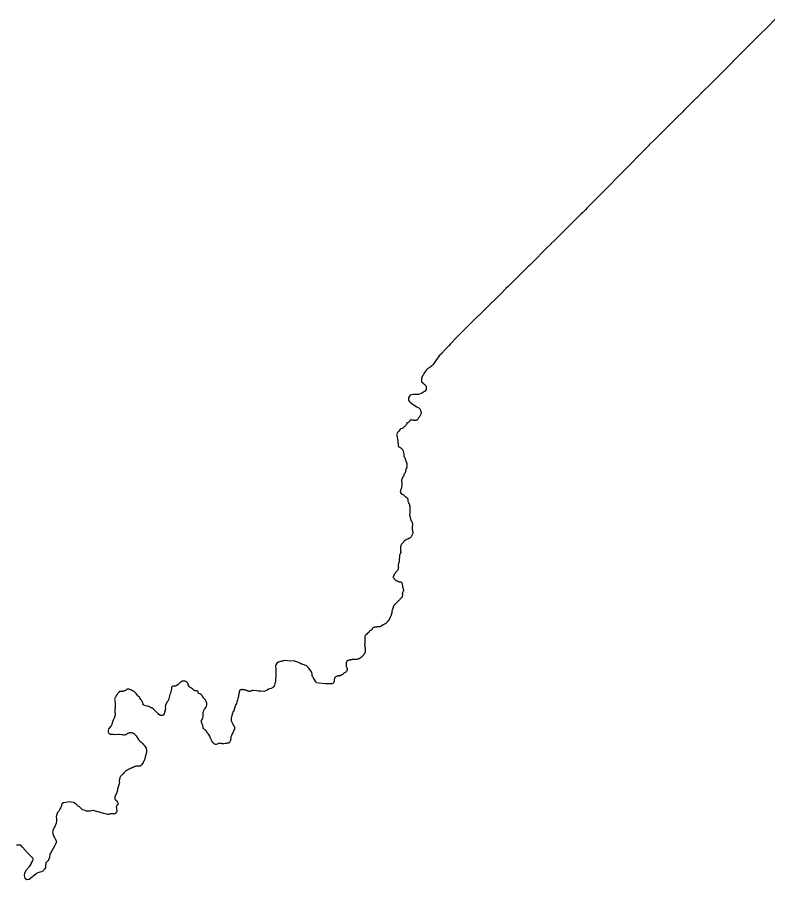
# Model space of a CAD drawing. Header units: metres. Extents: x 5999505 to 6749006, y 1851910 to 2460485.
# Drawn here: x 6374256 to 6552241, y 2255385 to 2459517 of the extents above; entities that cross this region are included whole.
import ezdxf

# ---------------------------------------------------------------- set-up
doc = ezdxf.new("R2010")
doc.units = ezdxf.units.M
doc.layers.add('COUNTY_BOUNDARY', color=40, linetype='Continuous')

msp = doc.modelspace()

# ---------------------------------------------------------------- linework, layer by layer
at = {"layer": 'COUNTY_BOUNDARY'}
msp.add_lwpolyline([(6554254.1887, 2459517.3794), (6551458.5234, 2456724.7645), (6551430.6889, 2456697.0981), (6550526.3173, 2455793.9573), (6550364.8058, 2455632.6983), (6550305.6521, 2455573.7281), (6550164.4361, 2455432.491), (6547457.2796, 2452729.1108), (6539746.182, 2445033.595), (6538245.8234, 2443536.6724), (6536731.3716, 2442026.3719), (6535173.7935, 2440473.2271), (6535111.092, 2440410.6521), (6534510.1876, 2439811.1029), (6532518.6015, 2437825.5569), (6532109.5084, 2437418.4989), (6531854.2902, 2437164.2267), (6530508.7291, 2435823.063), (6528615.6073, 2433937.1089), (6528523.544, 2433845.4516), (6528474.7528, 2433796.7132), (6528447.743, 2433769.4339), (6528349.8702, 2433672.322), (6528195.0723, 2433518.1068), (6528153.8313, 2433477.0071), (6527120.7338, 2432447.717), (6526471.2689, 2431800.3388), (6525124.9002, 2430459.8082), (6524891.0512, 2430226.6946), (6524188.9007, 2429527.3672), (6523954.7465, 2429294.6265), (6523941.9631, 2429281.5342), (6523903.3241, 2429242.9866), (6523890.2514, 2429230.2591), (6523449.2263, 2428782.9547), (6522125.777, 2427441.814), (6521684.4057, 2426994.9031), (6519182.3531, 2424459.754), (6511672.8863, 2416856.0661), (6509168.7248, 2414322.2115), (6509149.5292, 2414302.5837), (6508899.7054, 2414053.6161), (6508091.1696, 2413250.0342), (6507836.0934, 2412996.7168), (6507821.5507, 2412982.1793), (6507215.1059, 2412379.2417), (6506006.5029, 2411178.4966), (6505395.6164, 2410571.2388), (6504789.0678, 2409968.7199), (6503977.6754, 2409161.989), (6501542.3492, 2406743.4016), (6500730.1893, 2405937.1337), (6500713.3114, 2405920.42), (6499695.642, 2404909.6216), (6499217.4846, 2404435.1196), (6496590.6722, 2401827.3242), (6495555.5299, 2400799.9711), (6495343.891, 2400589.2723), (6494708.9591, 2399958.6432), (6494497.0189, 2399748.6802), (6493599.7266, 2398857.9864), (6490906.926, 2396186.0846), (6490501.5646, 2395784.3794), (6490009.1154, 2395295.8746), (6489760.6984, 2395048.9004), (6489014.2626, 2394309.0864), (6488765.5385, 2394062.486), (6481609.0971, 2387033.5242), (6481346.2624, 2386775.3799), (6479127.0469, 2384569.7408), (6479072.8376, 2384516.0095), (6479018.9197, 2384462.6415), (6478974.617, 2384417.9844), (6478738.8312, 2384184.182), (6478516.7383, 2383963.4496), (6478458.4474, 2383906.0902), (6478411.2295, 2383858.8936), (6478364.0123, 2383812.0614), (6478361.679, 2383809.1551), (6478354.0982, 2383800.8029), (6478351.4754, 2383798.2617), (6478275.6759, 2383716.9223), (6478199.5865, 2383635.948), (6478050.319, 2383476.1762), (6477145.9373, 2382509.9421), (6476946.2202, 2382297.1656), (6476843.8849, 2382188.9651), (6476540.3602, 2381863.9903), (6475628.8754, 2380890.1818), (6475457.7114, 2380707.9155), (6475324.7433, 2380565.9507), (6475207.5189, 2380440.3238), (6475187.3999, 2380419.2664), (6475049.7642, 2380272.584), (6474854.6789, 2380064.1781), (6474831.351, 2380039.4897), (6474737.1608, 2379938.9184), (6474695.7471, 2379893.1667), (6474208.7466, 2379373.6156), (6473375.404, 2378253.2573), (6472926.5837, 2377599.9725), (6472669.6067, 2377226.4637), (6472471.2921, 2377020.2702), (6472434.2539, 2376981.7909), (6472074.4623, 2376729.1439), (6471867.2846, 2376571.4128), (6471784.2399, 2376508.6853), (6471511.3496, 2376346.0707), (6471444.6555, 2376306.2317), (6471151.6647, 2376041.729), (6470919.3166, 2375744.9887), (6470742.2225, 2375456.8094), (6470588.4762, 2375198.0498), (6470437.5374, 2374909.7872), (6470360.7069, 2374794.2451), (6470245.6077, 2374621.6599), (6470077.3177, 2374274.4673), (6470034.6565, 2374030.6403), (6470026.6547, 2373984.058), (6470001.4859, 2373844.3148), (6469992.9038, 2373798.0984), (6469988.4765, 2373600.7545), (6469971.3659, 2373347.7408), (6469985.2292, 2373231.5378), (6470275.3335, 2372957.1254), (6470593.7177, 2372705.5641), (6470840.7287, 2372496.4776), (6470956.4087, 2372398.8788), (6471095.8294, 2372181.0412), (6471124.6424, 2371383.8696), (6470892.2777, 2371004.4737), (6470741.063, 2370905.1944), (6470503.6032, 2370749.0293), (6470065.3212, 2370529.0734), (6470056.0045, 2370525.0987), (6469885.1003, 2370452.1057), (6469548.8226, 2370309.0183), (6469298.3335, 2370260.6886), (6469046.3899, 2370212.3658), (6468521.1269, 2370245.428), (6468501.3542, 2370244.7658), (6468256.2311, 2370236.8455), (6468011.1081, 2370228.9277), (6467995.9884, 2370228.6143), (6467653.5372, 2370155.4829), (6467345.8737, 2370052.744), (6467164.3804, 2369860.7336), (6467148.3327, 2369844.038), (6466948.1447, 2369455.8273), (6466936.1724, 2368926.4256), (6467098.6413, 2368649.866), (6467301.6075, 2368396.4747), (6467739.8889, 2368081.1189), (6468253.3702, 2367730.1983), (6468917.9001, 2367329.2636), (6469226.7036, 2367154.1868), (6469376.4638, 2367069.5781), (6469652.0796, 2366792.6603), (6469794.1934, 2366415.6851), (6469901.6899, 2365944.8796), (6469899.6028, 2365929.2291), (6469849.2822, 2365571.0939), (6469700.6108, 2365282.8308), (6469689.794, 2365265.3884), (6469602.6771, 2365125.8508), (6469515.5582, 2364985.9495), (6469513.7979, 2364981.2216), (6469507.9375, 2364967.7683), (6469505.8876, 2364963.4056), (6469503.5431, 2364957.9513), (6469429.6246, 2364852.963), (6469316.5229, 2364682.9254), (6469230.6114, 2364557.222), (6469165.4281, 2364456.2109), (6469091.526, 2364357.049), (6469027.5049, 2364256.0344), (6468891.4668, 2364186.2097), (6468752.5528, 2364126.2265), (6468674.4657, 2364080.9706), (6468588.5548, 2364044.1159), (6468495.4924, 2364042.9698), (6468326.3806, 2364084.3166), (6468262.4963, 2364112.2038), (6468230.5311, 2364119.2291), (6468148.5294, 2364120.96), (6468036.373, 2364149.3734), (6467966.5853, 2364151.0641), (6467877.3722, 2364170.298), (6467791.6108, 2364178.2328), (6467701.5147, 2364194.1934), (6467661.3827, 2364193.9642), (6467627.3391, 2364188.2528), (6467555.9711, 2364152.4448), (6467511.4032, 2364130.3832), (6467454.2057, 2364157.5214), (6467360.5242, 2364145.0932), (6467330.5097, 2364126.9882), (6467294.3591, 2364100.165), (6467250.2853, 2364052.2494), (6467204.4381, 2363995.9648), (6467176.3793, 2363954.1852), (6467136.322, 2363890.2345), (6467067.6655, 2363796.8867), (6466936.3725, 2363670.6159), (6466834.022, 2363589.399), (6466764.9963, 2363559.0468), (6466675.0654, 2363538.5973), (6466596.8452, 2363541.0483), (6466518.4562, 2363493.9788), (6466495.4527, 2363400.1127), (6466469.1883, 2363288.0514), (6466449.5935, 2363255.711), (6466422.3977, 2363211.7445), (6466433.3268, 2363176.0228), (6466421.2743, 2363138.1951), (6466381.3435, 2363112.1141), (6466209.1629, 2362851.988), (6466174.7121, 2362812.7802), (6466132.378, 2362764.4963), (6466032.2771, 2362662.5195), (6465948.4091, 2362630.0355), (6465917.4723, 2362598.0984), (6465887.3219, 2362541.034), (6465619.0738, 2362340.2297), (6465512.9413, 2362261.2155), (6465381.2882, 2362203.409), (6465127.1589, 2362134.7383), (6465026.0339, 2362074.643), (6464784.1205, 2361755.4149), (6464610.1644, 2361576.8691), (6464526.4771, 2361514.1664), (6464335.9926, 2361267.2243), (6464270.3088, 2361113.4283), (6464158.2948, 2360851.6493), (6464111.9325, 2360651.1782), (6464129.3418, 2360556.0808), (6464139.4374, 2360532.0132), (6464179.435, 2360492.1839), (6464367.5033, 2359292.1014), (6464374.3317, 2359248.3827), (6464404.4901, 2359055.2918), (6464412.3693, 2358979.1624), (6464429.4099, 2358861.1269), (6464471.4922, 2358667.2663), (6464494.2595, 2358522.9939), (6464506.465, 2358436.29), (6464504.3624, 2357998.9842), (6464520.232, 2357962.1525), (6464543.3496, 2357918.3772), (6464629.7311, 2357832.508), (6464696.5741, 2357815.8901), (6464776.204, 2357795.9513), (6464816.2519, 2357769.2313), (6464841.22, 2357755.6723), (6464929.4843, 2357709.1227), (6464981.3913, 2357663.0634), (6465055.9701, 2357612.1922), (6465085.9046, 2357604.8063), (6465119.9077, 2357596.3138), (6465159.2824, 2357543.0156), (6465187.443, 2357527.2609), (6465235.2611, 2357476.1186), (6465259.3344, 2357456.0087), (6465353.4065, 2357406.1634), (6465394.3267, 2357379.0771), (6465422.4461, 2357351.3069), (6465488.4208, 2357250.9456), (6465522.5248, 2357187.1065), (6465567.2122, 2357071.1615), (6465613.3956, 2356967.2274), (6465657.5021, 2356851.2847), (6465676.4324, 2356773.2972), (6465752.4253, 2356455.5206), (6465834.4477, 2356114.0555), (6465832.4826, 2356049.9766), (6465826.3525, 2355958.9668), (6465827.3997, 2355840.2591), (6465821.3446, 2355771.0964), (6465823.422, 2355698.2649), (6465821.553, 2355662.223), (6465825.217, 2355627.9829), (6465837.2908, 2355586.0673), (6465852.3148, 2355556.1578), (6465896.2909, 2355486.0954), (6465968.3643, 2355380.981), (6466033.3355, 2355240.5712), (6466107.4503, 2354966.4971), (6466145.5351, 2354874.6081), (6466179.0045, 2354794.0224), (6466296.7251, 2354510.333), (6466430.4097, 2354130.0972), (6466438.4086, 2354087.1034), (6466440.3322, 2354053.9617), (6466453.3015, 2354018.2337), (6466501.5805, 2353929.2231), (6466522.7115, 2353898.2009), (6466534.6237, 2353808.222), (6466556.3594, 2353612.9786), (6466546.7326, 2353519.7959), (6466532.0081, 2353381.844), (6466556.0598, 2353354.0888), (6466533.5502, 2353322.1226), (6466545.3352, 2353280.2085), (6466565.5222, 2353228.0702), (6466575.2906, 2353191.9888), (6466575.4724, 2353159.9455), (6466544.4072, 2353093.0529), (6466488.3915, 2352961.0673), (6466401.5653, 2352751.9931), (6466395.9918, 2352738.5396), (6466379.5722, 2352701.0911), (6466303.3683, 2352536.0396), (6466279.3447, 2352486.9653), (6466266.4482, 2352458.9719), (6466262.5094, 2352413.1061), (6466266.4767, 2352296.9376), (6466266.4956, 2352217.1949), (6466231.354, 2352149.9523), (6466221.3432, 2352115.0308), (6466223.4653, 2352054.9435), (6466217.3668, 2351973.0371), (6466195.5643, 2351893.0047), (6466152.4962, 2351805.0346), (6466102.463, 2351722.1859), (6465992.2027, 2351553.6109), (6465957.4007, 2351500.9324), (6465917.3678, 2351450.0926), (6465891.3162, 2351403.9384), (6465861.4284, 2351342.1402), (6465833.5011, 2351258.124), (6465816.533, 2351146.0329), (6465780.2977, 2351015.0734), (6465737.439, 2350904.1636), (6465695.3159, 2350838.0382), (6465653.4572, 2350764.2653), (6465565.4791, 2350646.9567), (6465535.3463, 2350598.9962), (6465496.4516, 2350541.2349), (6465450.4998, 2350462.0145), (6465405.1323, 2350383.5207), (6465384.2304, 2350312.5892), (6465357.7338, 2350222.3786), (6465357.2559, 2350168.1261), (6465325.3417, 2350109.9766), (6465303.3483, 2350060.1679), (6465303.5287, 2350028.1246), (6465288.3803, 2349938.2392), (6465287.3017, 2349709.9389), (6465321.4932, 2349500.0875), (6465324.5226, 2349366.0808), (6465314.4604, 2349316.9591), (6465314.4528, 2349230.2982), (6465339.2968, 2349094.0316), (6465345.443, 2349020.0939), (6465327.4847, 2348959.3477), (6465325.8096, 2348726.6805), (6465322.5237, 2348701.9315), (6465270.6109, 2348329.6156), (6465083.3995, 2347706.5239), (6465071.384, 2347681.8053), (6465061.1258, 2347660.3576), (6465059.3684, 2347657.0867), (6465041.2587, 2347637.1226), (6465033.3257, 2347614.9388), (6465005.93, 2347518.1777), (6465004.4612, 2347514.1773), (6465004.2912, 2347465.0217), (6464992.3888, 2347388.9619), (6464974.459, 2347336.9547), (6464971.2795, 2347259.044), (6464998.4869, 2347217.0762), (6465009.4609, 2347193.0062), (6465035.3735, 2347113.1743), (6465052.2644, 2346948.8979), (6465071.3523, 2346914.9689), (6465152.2826, 2346841.1369), (6465174.2664, 2346803.1925), (6465228.4493, 2346736.0076), (6465260.3683, 2346710.0449), (6465302.2048, 2346690.9664), (6465378.6676, 2346671.4045), (6465392.3326, 2346668.0804), (6465478.4002, 2346649.2137), (6465599.2514, 2346590.9032), (6465671.5367, 2346541.1344), (6465743.4888, 2346478.9869), (6465952.5675, 2346267.0807), (6466144.3292, 2346096.0168), (6466180.3511, 2346078.0519), (6466216.3283, 2346046.9787), (6466279.3653, 2346015.085), (6466383.296, 2345942.9991), (6466595.3269, 2345740.919), (6466650.335, 2345658.0768), (6466684.425, 2345585.1369), (6466690.2909, 2345513.0214), (6466734.508, 2345422.9337), (6466779.3745, 2345266.9384), (6466787.3085, 2345203.9189), (6466779.499, 2345132.214), (6466766.386, 2345041.2287), (6466786.599, 2344994.917), (6466887.4821, 2344709.1055), (6466931.4161, 2344620.8396), (6466977.5959, 2344508.1704), (6467002.5141, 2344476.0435), (6467018.4111, 2344443.9472), (6467050.3717, 2344342.9781), (6467056.3177, 2344294.1661), (6467076.5318, 2344247.8545), (6467175.5257, 2344090.2203), (6467201.4966, 2344024.9553), (6467207.47, 2343984.154), (6467189.4474, 2343904.1087), (6467176.5269, 2343869.9252), (6467178.4288, 2343829.8657), (6467202.5564, 2343735.8416), (6467210.5362, 2343685.9305), (6467219.3826, 2343547.8996), (6467221.3365, 2343437.2011), (6467221.5561, 2343416.0814), (6467207.4795, 2343298.1547), (6467210.4199, 2343220.9514), (6467210.6157, 2343106.6178), (6467210.5935, 2343100.0637), (6467230.3332, 2342999.1362), (6467247.3924, 2342880.0117), (6467245.3757, 2342799.9127), (6467263.4003, 2342708.094), (6467264.3173, 2342634.903), (6467263.131, 2342628.353), (6467246.6022, 2342559.9545), (6467232.3352, 2342471.8861), (6467220.4812, 2342408.9339), (6467201.4392, 2342285.9263), (6467197.3175, 2342185.8079), (6467199.4643, 2342045.9793), (6467184.3722, 2341886.1825), (6467190.5724, 2341740.1503), (6467223.2839, 2341515.7432), (6467225.5592, 2341500.0784), (6467270.6044, 2341308.0363), (6467310.5502, 2341157.1566), (6467331.5198, 2341075.1594), (6467369.5629, 2340963.9751), (6467420.4617, 2340781.0163), (6467430.378, 2340700.8771), (6467464.4607, 2340536.9094), (6467483.4746, 2340478.9507), (6467505.4878, 2340447.1984), (6467543.4475, 2340397.1864), (6467607.4499, 2340301.9364), (6467651.4581, 2340232.9701), (6467682.4183, 2340178.6126), (6467694.5703, 2340157.0888), (6467766.5191, 2340001.0049), (6467803.3548, 2339875.989), (6467877.3826, 2339731.9143), (6467885.4221, 2339699.1167), (6467893.5038, 2339592.0392), (6467880.5358, 2339544.0192), (6467870.6648, 2339378.015), (6467825.6123, 2338963.0729), (6467824.5067, 2338893.8945), (6467814.3381, 2338726.0708), (6467820.5068, 2338656.1397), (6467825.4395, 2338478.0699), (6467822.0362, 2338331.3425), (6467826.4733, 2338265.7865), (6467852.6288, 2338079.9994), (6467869.4869, 2337986.0009), (6467887.5903, 2337916.0297), (6467901.4633, 2337799.83), (6467913.5017, 2337744.0799), (6467922.6223, 2337686.1547), (6467912.609, 2337477.9137), (6467907.3921, 2337397.8256), (6467869.5228, 2337215.8947), (6467824.4894, 2337067.8503), (6467787.2332, 2336982.0443), (6467752.6196, 2336903.1471), (6467717.355, 2336803.8619), (6467663.4274, 2336694.8084), (6467575.5555, 2336533.0725), (6467484.3793, 2336427.786), (6467392.4424, 2336356.0009), (6467250.3605, 2336261.8101), (6467184.4416, 2336223.0724), (6467079.4162, 2336154.9738), (6467019.3753, 2336132.966), (6466737.4043, 2335991.9168), (6466553.3978, 2335897.144), (6466358.3471, 2335807.8716), (6466180.5333, 2335737.1116), (6465982.5217, 2335634.0158), (6465959.1827, 2335619.167), (6465942.2638, 2335609.0295), (6465851.3673, 2335503.0192), (6465777.4714, 2335431.1775), (6465725.4415, 2335369.0924), (6465618.426, 2335232.1883), (6465584.4778, 2335179.8722), (6465556.3665, 2335131.9056), (6465450.5491, 2335005.1932), (6465357.3158, 2334898.1002), (6465225.4763, 2334739.0722), (6465158.5079, 2334651.1872), (6465128.3048, 2334587.9354), (6465094.4634, 2334482.823), (6465074.2464, 2334360.9143), (6465029.2567, 2334231.0804), (6465000.3244, 2333861.9678), (6465002.3284, 2333768.0191), (6465035.3895, 2333647.0187), (6465041.4342, 2333542.8608), (6465057.3647, 2333435.0278), (6465052.4656, 2333281.0242), (6465062.4273, 2333215.0848), (6465074.4533, 2333156.7849), (6465071.467, 2333050.8379), (6465061.2581, 2332960.9368), (6465073.2716, 2332898.9958), (6465078.4786, 2332805.0362), (6465078.4753, 2332719.8334), (6465060.2429, 2332667.0998), (6464984.3082, 2332597.8162), (6464976.2475, 2332539.9498), (6464967.3888, 2332503.9332), (6464923.4279, 2332419.9748), (6464885.3863, 2332364.0329), (6464843.3129, 2332320.8489), (6464837.4183, 2332300.1148), (6464827.2765, 2332229.8759), (6464826.3069, 2332118.0959), (6464836.2749, 2332053.9774), (6464824.2346, 2331940.0512), (6464807.2651, 2331831.968), (6464785.2843, 2331706.0605), (6464726.2712, 2331311.9292), (6464724.1285, 2331281.7152), (6464717.4494, 2331202.7256), (6464721.2766, 2331130.9818), (6464738.4711, 2330967.7991), (6464742.3188, 2330901.8811), (6464736.4613, 2330807.9599), (6464718.2706, 2330683.8602), (6464699.363, 2330604.9131), (6464665.2216, 2330499.0743), (6464611.2727, 2330390.7554), (6464564.3959, 2330306.8079), (6464550.4688, 2330236.9465), (6464503.3539, 2329917.0542), (6464477.2725, 2329784.9715), (6464462.422, 2329700.9129), (6464468.4326, 2329671.0345), (6464490.3371, 2329522.7643), (6464485.304, 2329415.0041), (6464513.6629, 2329196.8015), (6464515.3618, 2329182.9594), (6464494.3067, 2329073.0702), (6464488.485, 2328905.9625), (6464455.2107, 2328799.0287), (6464413.2173, 2328696.8589), (6464291.2431, 2328537.8017), (6464226.3511, 2328465.9333), (6464180.2261, 2328431.8674), (6464040.3363, 2328312.9264), (6463976.3307, 2328245.0608), (6463927.451, 2328172.7731), (6463863.3684, 2328083.061), (6463822.0894, 2328019.4858), (6463785.4968, 2327963.9045), (6463737.2456, 2327905.0872), (6463658.3411, 2327823.8023), (6463610.3422, 2327754.0607), (6463568.1435, 2327677.7451), (6463551.4183, 2327641.3924), (6463540.2704, 2327617.7641), (6463508.3104, 2327554.8849), (6463503.3281, 2327545.7996), (6463491.2361, 2327502.1484), (6463369.1767, 2327404.6309), (6463352.4409, 2327365.3654), (6463348.2861, 2327343.1692), (6463340.2897, 2327304.9654), (6463328.1385, 2327244.5655), (6463326.3594, 2327235.4689), (6463321.0219, 2327208.1791), (6463318.9529, 2327199.4476), (6463312.4303, 2327166.3363), (6463306.2114, 2327136.865), (6463311.7842, 2327065.4793), (6463314.2859, 2327031.6081), (6463318.1898, 2326982.4392), (6463349.0476, 2326897.1282), (6463423.4399, 2326770.5198), (6463474.3867, 2326684.0462), (6463632.4195, 2326493.0608), (6463820.4799, 2326311.0741), (6463975.3254, 2326206.7607), (6464005.8301, 2326186.2639), (6464200.9542, 2326108.0273), (6464432.9628, 2326001.263), (6464645.5817, 2325928.7944), (6464741.0844, 2325925.1864), (6464869.7827, 2325921.0994), (6465051.0715, 2325882.969), (6465281.3671, 2325784.5921), (6465353.8517, 2325692.5863), (6465431.2805, 2325513.9048), (6465450.4406, 2325411.8873), (6465464.4942, 2324841.2755), (6465503.1984, 2324663.82), (6465580.8382, 2324460.7427), (6465670.3119, 2324226.3118), (6465705.3411, 2323995.7089), (6465703.1937, 2323879.2004), (6465729.1054, 2323792.089), (6465724.6771, 2323774.6267), (6465711.1009, 2323722.2414), (6465706.3826, 2323705.1442), (6465691.9201, 2323649.1207), (6465579.9458, 2323522.7944), (6465521.4142, 2323270.3023), (6465505.2889, 2323239.044), (6465456.0369, 2323144.5446), (6465441.6606, 2323029.1706), (6465462.4189, 2322967.9287), (6465535.7229, 2322857.7148), (6465478.2771, 2322836.7939), (6465460.3875, 2322715.9705), (6465439.4436, 2322554.0132), (6465437.3346, 2322533.6302), (6465421.4418, 2322400.7843), (6465390.3832, 2322261.8009), (6465346.2128, 2322205.8798), (6465312.2322, 2322148.8313), (6465209.2434, 2322096.7544), (6465133.3057, 2322034.7533), (6465095.2998, 2321993.0119), (6465073.3584, 2321964.6869), (6465031.1981, 2321900.749), (6465005.1643, 2321868.0689), (6464953.4328, 2321815.8159), (6464881.3771, 2321781.8387), (6464766.2105, 2321662.0808), (6464646.2605, 2321507.0213), (6464531.2352, 2321344.6631), (6464495.2244, 2321290.8998), (6464411.1762, 2321242.765), (6464349.3233, 2321212.0307), (6464295.295, 2321169.982), (6464287.3679, 2321151.8039), (6464226.2592, 2321083.928), (6464144.1231, 2320999.7407), (6464052.2541, 2320880.9969), (6463987.3364, 2320806.9451), (6463933.2991, 2320762.7123), (6463781.3828, 2320630.7073), (6463679.1587, 2320549.8685), (6463628.328, 2320506.7176), (6463574.273, 2320457.7522), (6463498.2569, 2320375.7298), (6463468.1627, 2320348.8912), (6463454.3956, 2320326.7289), (6463430.245, 2320250.7145), (6463407.3295, 2320194.722), (6463373.3042, 2320126.7529), (6463341.2265, 2320032.9253), (6463305.4171, 2319954.7673), (6463282.2099, 2319898.7762), (6463252.2899, 2319838.803), (6463246.3697, 2319811.8796), (6463238.2838, 2319748.9172), (6463222.965, 2319699.8163), (6463179.3679, 2319560.8796), (6463175.1288, 2319515.0167), (6463145.4285, 2319435.0169), (6463097.2678, 2319323.7688), (6463076.3758, 2319263.7644), (6463058.34, 2319187.729), (6463028.2503, 2319080.0585), (6462987.2818, 2318943.6616), (6462989.2233, 2318915.9825), (6462977.2254, 2318817.715), (6462956.2634, 2318738.0489), (6462944.1922, 2318619.0276), (6462938.1595, 2318477.7742), (6462932.336, 2318395.8701), (6462924.3468, 2318360.5797), (6462921.389, 2318347.8464), (6462917.1761, 2318309.6296), (6462907.1747, 2318281.9926), (6462892.5389, 2318261.654), (6462883.1753, 2318249.6715), (6462871.1864, 2318236.606), (6462851.3022, 2318214.8295), (6462821.0841, 2318153.766), (6462807.3051, 2318128.6912), (6462797.2186, 2318077.0232), (6462790.2889, 2318011.8719), (6462780.1831, 2317954.7423), (6462718.1555, 2317794.7535), (6462699.3649, 2317752.9474), (6462683.1073, 2317686.0088), (6462609.0674, 2317506.7648), (6462564.2099, 2317424.9991), (6462535.3539, 2317337.7152), (6462520.0726, 2317299.9019), (6462428.173, 2317177.8869), (6462391.7775, 2317100.4609), (6462377.1043, 2317069.9276), (6462357.1361, 2317024.849), (6462349.1536, 2316991.7434), (6462329.1116, 2316925.9108), (6462280.1522, 2316837.9703), (6462240.1165, 2316802.0655), (6462223.1101, 2316770.8125), (6462152.3457, 2316694.9655), (6462058.2043, 2316598.8115), (6461971.1392, 2316526.664), (6461913.2556, 2316468.9769), (6461879.2817, 2316417.7586), (6461841.2308, 2316366.919), (6461777.3722, 2316267.7452), (6461718.2431, 2316187.8524), (6461630.2589, 2316103.6935), (6461562.238, 2316062.7925), (6461394.0644, 2315956.7108), (6461358.162, 2315936.8135), (6461297.1932, 2315913.0011), (6461201.1327, 2315851.8114), (6460971.1587, 2315734.6669), (6460873.0773, 2315678.9472), (6460843.2631, 2315651.0183), (6460817.2196, 2315618.7065), (6460778.12, 2315601.0061), (6460686.187, 2315554.0035), (6460638.0473, 2315533.7872), (6460586.1218, 2315513.9489), (6460548.1779, 2315493.6959), (6460500.2701, 2315457.0941), (6460410.0323, 2315395.8862), (6460338.2353, 2315359.007), (6460282.2377, 2315341.0043), (6460248.1238, 2315332.7535), (6460172.0043, 2315308.9984), (6460045.1688, 2315277.7813), (6459906.1532, 2315261.9016), (6459777.0195, 2315239.7969), (6459768.8629, 2315239.8266), (6459747.0183, 2315240.9985), (6459629.2456, 2315218.853), (6459471.0178, 2315207.0509), (6459403.1444, 2315208.0272), (6459315.0639, 2315179.9487), (6459184.1524, 2315149.8429), (6459135.201, 2315147.1095), (6459099.0915, 2315150.8829), (6459029.219, 2315162.7905), (6458981.1964, 2315174.9823), (6458929.0286, 2315168.984), (6458895.2053, 2315160.7337), (6458743.2048, 2315099.7579), (6458650.9873, 2315056.0404), (6458508.2258, 2314972.8212), (6458462.0569, 2314934.7602), (6458368.1454, 2314826.9665), (6458328.1859, 2314734.9943), (6458309.9978, 2314700.8353), (6458303.1645, 2314664.8139), (6458271.1778, 2314601.9414), (6458223.2156, 2314551.8715), (6458177.0607, 2314517.816), (6458102.9615, 2314490.0537), (6458081.0598, 2314475.9347), (6458001.2433, 2314399.0392), (6457946.0526, 2314363.9253), (6457787.3127, 2314294.2413), (6457774.1831, 2314288.8283), (6457698.2606, 2314241.0479), (6457626.0128, 2314163.0332), (6457575.9538, 2314098.0441), (6457537.1861, 2314014.0791), (6457521.2375, 2313955.8812), (6457484.0967, 2313917.7881), (6457406.9628, 2313857.9975), (6457376.021, 2313841.7278), (6457331.0521, 2313813.8591), (6457307.0777, 2313791.0098), (6457238.0322, 2313712.9842), (6457031.9689, 2313532.792), (6456945.1849, 2313463.9361), (6456913.0104, 2313429.8304), (6456825.0413, 2313355.8817), (6456767.124, 2313293.8364), (6456736.0776, 2313249.8956), (6456621.0149, 2313098.8583), (6456604.093, 2313014.8127), (6456570.8999, 2312864.9249), (6456574.1551, 2312800.8296), (6456584.8733, 2312706.8494), (6456579.1409, 2312576.8845), (6456549.9604, 2312487.0594), (6456555.1499, 2312394.9206), (6456571.926, 2312284.8968), (6456586.9531, 2312096.9607), (6456591.1716, 2311978.9738), (6456599.9326, 2311906.8476), (6456607.9157, 2311705.1019), (6456616.1993, 2311661.0137), (6456609.1074, 2311556.9056), (6456580.1462, 2311293.0363), (6456532.1345, 2311076.9365), (6456532.9987, 2310996.8296), (6456543.1579, 2310909.0417), (6456557.0516, 2310807.0394), (6456573.8587, 2310705.026), (6456577.9201, 2310622.7225), (6456582.6998, 2310576.4629), (6456595.0711, 2310456.9892), (6456621.1341, 2310336.736), (6456630.1399, 2310096.7556), (6456620.0791, 2309978.0941), (6456620.1016, 2309828.8102), (6456628.8968, 2309532.7581), (6456639.916, 2309440.9618), (6456650.124, 2309365.9173), (6456650.1338, 2309290.9114), (6456640.0685, 2309248.7126), (6456606.0135, 2309180.7526), (6456573.1538, 2309120.7984), (6456541.0779, 2309036.8101), (6456513.1493, 2308971.0117), (6456426.0363, 2308818.7782), (6456374.0814, 2308717.752), (6456335.9608, 2308653.8126), (6456255.087, 2308533.9619), (6456210.0096, 2308479.88), (6456076.0258, 2308339.8399), (6456035.1069, 2308306.8608), (6455966.105, 2308244.8589), (6455841.8792, 2308143.0144), (6455736.0819, 2308060.0342), (6455689.8895, 2308019.7933), (6455606.0943, 2307976.0539), (6455550.0098, 2307939.856), (6455493.0288, 2307897.8355), (6455419.8732, 2307816.9175), (6455364.894, 2307765.0591), (6455311.0941, 2307716.8373), (6455274.9008, 2307700.9541), (6455204.9198, 2307688.8407), (6455102.8206, 2307659.7368), (6455034.8654, 2307643.9748), (6454946.7096, 2307603.5311), (6454916.0605, 2307589.8119), (6454683.8534, 2307522.9748), (6454503.9344, 2307489.8012), (6454443.8461, 2307474.0106), (6454315.9382, 2307478.142), (6454255.0735, 2307487.8424), (6454068.0002, 2307488.9252), (6453987.8434, 2307483.0436), (6453912.0978, 2307487.7044), (6453815.9297, 2307485.8904), (6453725.8963, 2307488.0579), (6453644.0358, 2307493.8354), (6453575.8215, 2307486.8167), (6453479.8983, 2307472.9871), (6453295.8908, 2307438.0166), (6453178.0491, 2307407.8883), (6453112.0923, 2307381.9284), (6453085.8514, 2307378.025), (6453038.0458, 2307373.8412), (6452919.9008, 2307340.8023), (6452826.868, 2307321.138), (6452786.9228, 2307315.1037), (6452728.8486, 2307293.1192), (6452562.8346, 2307239.8781), (6452497.7739, 2307219.7419), (6452388.8641, 2307164.0945), (6452330.9985, 2307120.9919), (6452262.8209, 2307049.1653), (6452229.9636, 2306992.8571), (6452209.8667, 2306920.8428), (6452181.9332, 2306856.8693), (6452175.816, 2306782.9796), (6452175.9998, 2306681.0291), (6452166.7698, 2306630.8184), (6452164.7636, 2306564.9232), (6452158.8977, 2306480.8375), (6452161.0339, 2306430.9467), (6452152.8367, 2306346.8701), (6452163.9366, 2306279.1029), (6452161.8976, 2306204.8334), (6452171.8162, 2306133.0657), (6452174.9171, 2305882.9125), (6452182.8417, 2305822.8041), (6452182.7947, 2305810.7888), (6452205.0069, 2305752.8091), (6452242.02, 2305679.1148), (6452282.0087, 2305621.0656), (6452382.8572, 2305401.8441), (6452404.9607, 2305315.8286), (6452410.7848, 2305240.072), (6452407.8095, 2305149.7853), (6452395.8985, 2305010.0151), (6452396.7896, 2304939.7392), (6452374.9247, 2304862.9983), (6452317.8387, 2304796.954), (6452230.8552, 2304686.9701), (6452194.9162, 2304663.0796), (6452166.8285, 2304634.7891), (6452101.9245, 2304581.8838), (6452058.0842, 2304549.65), (6451967.6775, 2304458.978), (6451763.7525, 2304329.7922), (6451679.9029, 2304276.5981), (6451592.9443, 2304248.1756), (6451426.7873, 2304089.7154), (6451338.9839, 2303995.0297), (6451191.9148, 2303873.9988), (6451069.9213, 2303830.0595), (6450940.66, 2303790.8831), (6450913.8168, 2303782.9792), (6450829.9365, 2303722.8696), (6450708.9918, 2303649.7994), (6450610.7542, 2303643.9993), (6450556.7899, 2303631.834), (6450528.7486, 2303615.9248), (6450480.8218, 2303582.9815), (6450452.8516, 2303584.913), (6450426.9211, 2303586.8367), (6450366.9407, 2303600.9111), (6450324.7539, 2303618.9201), (6450156.8969, 2303621.7729), (6450012.9878, 2303564.0897), (6449853.275, 2303490.0857), (6449624.9867, 2303321.6897), (6449469.7973, 2303213.4438), (6449420.2654, 2303144.0983), (6449387.4405, 2303098.3526), (6449390.1307, 2302969.8127), (6449353.152, 2302760.6005), (6449338.4475, 2302655.0691), (6449333.9443, 2302622.3176), (6449311.7447, 2302464.7492), (6449298.8368, 2302371.2262), (6449293.4447, 2302334.8373), (6449245.8997, 2302252.7404), (6449179.1253, 2302027.2634), (6449138.3298, 2301956.7911), (6449013.6911, 2301837.8661), (6448934.8889, 2301810.8754), (6448887.3178, 2301795.0465), (6448733.9152, 2301771.2701), (6448686.9605, 2301763.8134), (6448572.0029, 2301805.4215), (6448419.0343, 2301744.8703), (6448387.2348, 2301737.3528), (6448335.0175, 2301725.9127), (6448199.5007, 2301728.6465), (6448163.4108, 2301741.1721), (6448055.4293, 2301778.0207), (6447907.9173, 2301769.5173), (6447827.6507, 2301741.0793), (6447678.4978, 2301759.1634), (6447292.4418, 2301789.8665), (6445684.1394, 2301921.0084), (6445180.9654, 2301962.0571), (6445147.7504, 2301964.7442), (6445138.4892, 2301980.4393), (6445113.022, 2302023.8739), (6445056.0084, 2302120.5992), (6445008.5476, 2302201.6282), (6444973.8211, 2302261.1222), (6444750.1245, 2302643.2739), (6444733.3392, 2302671.7443), (6444448.4191, 2303117.1446), (6444413.384, 2303171.9074), (6444378.0573, 2303226.6711), (6444261.0816, 2303409.5785), (6444145.8348, 2303587.3817), (6444139.7545, 2303596.8738), (6444138.0701, 2303612.1734), (6444117.8543, 2303795.0395), (6444116.44, 2303805.2404), (6444092.801, 2304005.5978), (6444077.6055, 2304134.5551), (6444062.12, 2304263.8777), (6444046.357, 2304396.4787), (6443920.6395, 2304577.9679), (6443333.2149, 2305427.7208), (6443318.1522, 2305449.2666), (6443225.6471, 2305557.4335), (6443170.8412, 2305621.7482), (6443116.0341, 2305685.6988), (6442776.1518, 2306007.5545), (6442580.8008, 2306120.1656), (6442373.2941, 2306183.6759), (6442218.4645, 2306230.9419), (6441869.5563, 2306346.3987), (6441794.1867, 2306371.1166), (6441719.1088, 2306395.8334), (6441683.8987, 2306407.6357), (6441062.0745, 2306688.4862), (6440504.2462, 2306940.3089), (6440082.0179, 2307078.3161), (6439808.7792, 2307167.6185), (6438951.2508, 2307116.7496), (6437588.1338, 2307262.9412), (6437555.4635, 2307255.4398), (6437309.5581, 2307198.2745), (6437063.3588, 2307140.7481), (6436849.8304, 2307091.0889), (6436160.7406, 2306848.7624), (6435743.6859, 2306642.7306), (6435469.4929, 2306259.8325), (6435447.5189, 2305975.2), (6435501.8664, 2305231.4487), (6435510.0953, 2305117.4462), (6435483.1146, 2304433.4115), (6435495.8341, 2304151.8999), (6435512.0079, 2303796.0951), (6435441.9466, 2302800.9447), (6435382.4038, 2302458.5898), (6435306.1063, 2302020.5506), (6435255.4137, 2301766.998), (6435191.5901, 2301445.781), (6435108.148, 2301298.3313), (6434945.0802, 2301009.9694), (6434916.5826, 2300960.216), (6434423.3034, 2300678.0877), (6433796.0124, 2300476.3191), (6433478.7926, 2300264.0401), (6433253.038, 2300167.1303), (6433115.1885, 2300107.6859), (6432625.197, 2299913.6876), (6431930.3703, 2299988.9919), (6431347.7072, 2300051.7758), (6431011.5131, 2300088.2972), (6430092.9537, 2300187.6312), (6430076.9077, 2300184.4296), (6430028.1877, 2300175.1919), (6430011.8517, 2300172.3559), (6429909.7466, 2300153.5388), (6429814.9141, 2300131.7748), (6429802.657, 2300128.5558), (6429702.8475, 2300102.0821), (6429697.0112, 2300100.6533), (6429622.4016, 2300102.4615), (6429550.18, 2300054.3763), (6429493.2091, 2300026.2451), (6429445.2703, 2299997.3431), (6429399.1685, 2299925.4679), (6429339.3961, 2299921.3812), (6429251.3698, 2299921.4332), (6429173.2863, 2299928.3567), (6428993.1688, 2299993.2924), (6428898.1169, 2300048.3589), (6428872.2086, 2300055.3998), (6428828.8763, 2300075.9951), (6428822.1881, 2300079.3039), (6428714.3778, 2300148.2676), (6428632.3235, 2300178.15), (6428566.184, 2300183.5617), (6428533.2999, 2300194.6413), (6428496.3441, 2300207.5608), (6428364.1661, 2300239.503), (6428247.9325, 2300253.1647), (6428205.4025, 2300258.4648), (6428103.3088, 2300303.3727), (6427899.2961, 2300368.4294), (6427789.1666, 2300378.4226), (6427685.3974, 2300377.4627), (6427597.3044, 2300363.3202), (6427475.2109, 2300370.4592), (6427392.1777, 2300378.1395), (6427327.2084, 2300384.277), (6427276.2278, 2300389.9832), (6427106.0853, 2300345.6516), (6427027.4582, 2300299.7882), (6426821.1039, 2299999.3021), (6426803.0396, 2299637.8322), (6426718.6582, 2299366.2521), (6426674.1815, 2298968.1354), (6426662.2377, 2298909.208), (6426634.7855, 2298777.5342), (6426476.7524, 2298285.2989), (6426463.3731, 2298170.6704), (6426431.1084, 2297887.9166), (6426378.7967, 2297800.0561), (6426354.1604, 2297648.3433), (6426273.2138, 2297486.3441), (6426168.8568, 2297125.293), (6426043.2309, 2296827.3355), (6425923.3246, 2296627.2949), (6425837.2879, 2296438.7422), (6425666.2307, 2295791.4669), (6425663.1488, 2295637.1017), (6425628.7016, 2295567.361), (6425572.2319, 2295345.1676), (6425528.406, 2295265.2778), (6425428.5898, 2295182.0196), (6425350.2927, 2295087.7336), (6425318.2639, 2294976.1095), (6425241.8045, 2294840.3072), (6425169.8692, 2294556.2924), (6425157.1824, 2294525.4055), (6425040.3656, 2294244.8873), (6425016.3042, 2293974.1114), (6424940.3005, 2293634.0456), (6424943.7918, 2293453.4333), (6424891.3267, 2293336.8122), (6424913.0943, 2293197.2542), (6424947.507, 2293079.8448), (6424956.0773, 2292984.0439), (6424963.5454, 2292901.3559), (6424985.3457, 2292828.0646), (6425066.9293, 2292698.0457), (6425252.3164, 2292330.4901), (6425283.1329, 2292252.4217), (6425308.5908, 2292211.5183), (6425320.4505, 2292192.1631), (6425373.1018, 2292107.4349), (6425395.0898, 2292072.3739), (6425426.6034, 2292017.6051), (6425460.1404, 2291959.1855), (6425495.2557, 2291925.5171), (6425565.0605, 2291830.511), (6425587.0434, 2291794.3579), (6425628.1385, 2291731.1685), (6425648.0828, 2291695.3896), (6425659.2889, 2291661.4734), (6425668.1609, 2291627.2048), (6425684.2902, 2291586.3469), (6425696.3129, 2291540.4116), (6425715.2942, 2291486.4322), (6425722.2633, 2291420.4956), (6425732.1461, 2291294.1042), (6425727.1807, 2291232.2308), (6425727.2104, 2291118.2665), (6425729.1261, 2291092.4059), (6425723.0508, 2291042.1892), (6425704.1766, 2290998.2242), (6425678.2661, 2290946.2835), (6425658.2151, 2290900.1399), (6425638.1163, 2290844.1655), (6425574.0928, 2290749.4458), (6425559.2808, 2290701.4563), (6425531.2704, 2290637.5104), (6425475.209, 2290561.3215), (6425458.1029, 2290521.3534), (6425322.2818, 2290232.9172), (6425277.3608, 2290169.4179), (6425160.8101, 2289887.0781), (6425151.6648, 2289865.2767), (6425104.7146, 2289744.6235), (6424987.7601, 2289559.5021), (6424972.3918, 2289457.6284), (6424939.687, 2289388.2444), (6424879.8892, 2289204.665), (6424863.5462, 2289082.4063), (6424835.0945, 2288869.1816), (6424808.0069, 2288756.0781), (6424667.2213, 2288171.2906), (6424541.7892, 2287864.6025), (6424510.4545, 2287837.4483), (6424453.0602, 2287788.5758), (6424368.0357, 2287754.4028), (6424259.2175, 2287744.3776), (6423971.2734, 2287718.1201), (6423952.6074, 2287717.4839), (6423886.4037, 2287715.6247), (6423735.124, 2287669.4003), (6423487.9325, 2287628.7472), (6423211.3767, 2287547.0979), (6422822.6242, 2287539.1919), (6422636.2724, 2287595.0958), (6422476.6291, 2287626.8374), (6422379.0391, 2287646.6199), (6422287.1959, 2287649.2616), (6422184.669, 2287673.0745), (6421948.0945, 2287656.7769), (6421584.5977, 2287451.0546), (6421333.7615, 2287382.4028), (6421243.1332, 2287394.8727), (6421136.9431, 2287444.1948), (6421058.5754, 2287459.1524), (6420923.885, 2287581.803), (6420740.9796, 2287684.3073), (6420506.3104, 2287872.6375), (6420407.5043, 2288055.551), (6420335.3648, 2288264.1815), (6420244.0394, 2288426.6678), (6420215.5737, 2288564.0783), (6420103.4727, 2288769.6344), (6419844.5344, 2289345.134), (6419597.7286, 2289723.5954), (6419417.7867, 2289946.6114), (6419325.49, 2290087.9883), (6419262.5517, 2290153.8469), (6419201.7539, 2290296.5202), (6418967.0218, 2290637.7877), (6418902.4139, 2290718.9478), (6418722.7439, 2290878.6133), (6418543.4059, 2290988.7603), (6418497.8702, 2291035.9625), (6418415.7896, 2291120.8542), (6418316.7786, 2291315.792), (6418258.0209, 2291513.8009), (6418231.7644, 2291795.3874), (6418173.0707, 2291948.6115), (6418137.0251, 2292083.5147), (6418050.1584, 2292257.6373), (6417966.8714, 2292447.3985), (6417956.8932, 2292491.5063), (6417912.0117, 2292608.6141), (6417870.9433, 2292843.6717), (6417873.0048, 2292904.4665), (6417904.847, 2293030.2831), (6417926.352, 2293073.501), (6418057.1193, 2293330.6154), (6418110.0556, 2293476.7138), (6418134.0903, 2293558.5139), (6418183.8528, 2293654.3825), (6418234.972, 2293730.5823), (6418236.6927, 2293781.9121), (6418239.125, 2293858.3616), (6418302.1208, 2294033.5372), (6418308.112, 2294349.5488), (6418327.8954, 2294455.402), (6418328.0641, 2294545.3349), (6418301.0346, 2294675.4586), (6418284.9235, 2294717.413), (6418318.0626, 2294983.4037), (6418313.0458, 2295085.3785), (6418412.0899, 2295355.4012), (6418408.0748, 2295425.33), (6418436.896, 2295531.5009), (6418466.9698, 2295597.6141), (6418503.0368, 2295638.5735), (6418601.9755, 2295774.607), (6418656.0644, 2295862.444), (6418702.9892, 2295917.5483), (6418757.0531, 2295943.4879), (6418901.9726, 2296121.524), (6419083.0782, 2296536.4086), (6419123.912, 2296712.4274), (6419146.9316, 2296939.5119), (6419146.0746, 2297057.4863), (6419140.0643, 2297079.3631), (6419143.8792, 2297141.6056), (6419144.1239, 2297189.6662), (6419133.0148, 2297240.6977), (6419092.9729, 2297334.4766), (6419089.1665, 2297388.3834), (6419071.9971, 2297508.6257), (6419026.1369, 2297604.6191), (6418953.0174, 2297728.4234), (6418924.0222, 2297758.7918), (6418868.0406, 2297927.6582), (6418827.7776, 2297977.746), (6418805.097, 2297988.785), (6418780.3814, 2298000.9264), (6418758.6867, 2298033.8066), (6418653.8414, 2298109.3479), (6418449.6331, 2298363.081), (6418381.736, 2298424.2342), (6418139.1525, 2298867.501), (6418041.9503, 2298954.6567), (6417930.5673, 2299118.3478), (6417855.3396, 2299170.4372), (6417745.6836, 2299216.15), (6417484.0676, 2299413.0209), (6417273.9968, 2299486.925), (6417219.9698, 2299523.6144), (6417122.9551, 2299646.0907), (6417093.268, 2299823.9278), (6417019.0669, 2299961.215), (6416819.8859, 2300110.8001), (6416783.8134, 2300124.4588), (6416729.1293, 2300090.1518), (6416638.683, 2300073.1432), (6416396.0923, 2300113.7244), (6416244.1529, 2300154.5652), (6416140.1417, 2300163.4802), (6415971.5446, 2300307.815), (6415808.4174, 2300494.7229), (6415588.4494, 2300680.4718), (6415419.4641, 2300805.1504), (6415140.5651, 2300979.5595), (6414841.3709, 2301340.5007), (6414824.5732, 2301360.9788), (6414807.7947, 2301496.1504), (6414794.268, 2301528.991), (6414780.7396, 2301561.4674), (6414670.2148, 2301827.4817), (6414550.5551, 2301963.194), (6414492.5981, 2302026.8532), (6414383.9288, 2302146.1239), (6414178.9524, 2302296.4869), (6414086.1669, 2302332.2944), (6413979.7126, 2302373.6359), (6413844.4966, 2302377.2625), (6413627.9788, 2302383.5043), (6413595.3255, 2302381.4924), (6413223.0151, 2302358.3411), (6413082.3112, 2302261.5069), (6412993.6757, 2302200.4435), (6412746.7199, 2301963.9943), (6412696.6258, 2301916.1987), (6412349.4069, 2301626.035), (6412022.8204, 2301380.1863), (6411840.7047, 2301280.667), (6411705.5374, 2301239.8825), (6411412.1388, 2301205.7735), (6411162.7634, 2301173.9794), (6410974.8718, 2301139.308), (6410915.3976, 2301082.4633), (6410898.9934, 2301067.2592), (6410842.4495, 2301013.312), (6410799.4035, 2300922.1531), (6410774.6362, 2300869.4911), (6410773.5478, 2300829.8092), (6410771.2534, 2300728.6), (6410770.8922, 2300553.4665), (6410666.2728, 2299962.7214), (6410660.245, 2299925.9792), (6410639.1124, 2299844.8973), (6410571.2375, 2299582.3787), (6410495.6959, 2299411.6567), (6410484.48, 2299385.8656), (6410432.2512, 2299268.1774), (6410328.5528, 2298903.9031), (6410233.3697, 2298551.599), (6410155.9004, 2298187.1839), (6410111.609, 2298028.6734), (6410109.2493, 2298023.5887), (6410082.7195, 2297969.1164), (6410056.4787, 2297914.2784), (6410005.183, 2297808.2373), (6409905.8309, 2297656.2156), (6409698.8858, 2297391.9049), (6409569.1026, 2297165.7717), (6409456.0498, 2296961.0306), (6409423.3486, 2296897.8541), (6409394.812, 2296742.9002), (6409335.358, 2296531.3143), (6409323.0304, 2296355.1543), (6409333.5369, 2295928.7296), (6409332.3551, 2295872.2998), (6409330.1445, 2295787.4752), (6409312.1584, 2295696.5467), (6409252.7374, 2295437.9913), (6409163.8716, 2295179.5965), (6409110.9411, 2294882.0469), (6409102.6297, 2294854.7842), (6409072.9969, 2294766.8323), (6409043.3641, 2294678.8804), (6409038.8999, 2294662.156), (6408915.1753, 2294427.619), (6408857.5214, 2294387.1537), (6408833.8162, 2294370.5345), (6408810.1108, 2294353.915), (6408744.5535, 2294307.6675), (6408698.1504, 2294298.8183), (6408676.2619, 2294294.5688), (6408654.3731, 2294290.3191), (6408618.7247, 2294275.5855), (6408500.0239, 2294267.4962), (6408490.9825, 2294266.8173), (6408470.2738, 2294265.1101), (6408340.8997, 2294277.8339), (6408225.8388, 2294295.5772), (6408094.6143, 2294342.9019), (6408005.8973, 2294379.7994), (6407848.8333, 2294446.5646), (6407714.4274, 2294657.3921), (6407692.9947, 2294682.9972), (6407594.8153, 2294748.3481), (6407440.9992, 2294822.016), (6407373.1193, 2294883.5596), (6407268.9054, 2295017.3965), (6407018.0852, 2295262.7314), (6406935.1455, 2295394.6317), (6406634.8101, 2295646.7978), (6406555.582, 2295764.1145), (6406490.6379, 2295828.5568), (6406252.3209, 2296013.0238), (6406157.5344, 2296057.9711), (6406078.5203, 2296055.8614), (6406004.0106, 2296077.3936), (6405989.7489, 2296081.4782), (6405839.7825, 2296163.8721), (6405725.1081, 2296249.3472), (6405406.4755, 2296353.4375), (6405361.2644, 2296401.0238), (6405313.8724, 2296423.4987), (6405117.5014, 2296443.5297), (6405039.8932, 2296431.9483), (6404604.9698, 2296539.6114), (6404256.6142, 2296696.3128), (6404128.3007, 2296843.4053), (6404030.6752, 2296900.7554), (6404019.3598, 2296910.2857), (6403983.094, 2296992.7782), (6404044.7851, 2297076.9033), (6404031.3525, 2297176.38), (6403879.4515, 2297534.0597), (6403852.7485, 2297606.3032), (6403825.7544, 2297678.5484), (6403733.1761, 2297751.5277), (6403668.3891, 2297893.5308), (6403564.9701, 2298059.783), (6403318.026, 2298412.9057), (6403184.5591, 2298574.232), (6402991.2234, 2298766.8474), (6402796.0361, 2298940.905), (6402386.4586, 2299498.8597), (6402172.913, 2299672.2982), (6401969.3648, 2299911.5846), (6401918.0029, 2299951.9296), (6401671.5383, 2300076.4054), (6401606.3113, 2300087.7016), (6401504.1551, 2300114.5014), (6401447.5059, 2300147.5955), (6401391.8278, 2300248.4077), (6401358.132, 2300268.6265), (6401199.6095, 2300326.6997), (6401098.0981, 2300364.0567), (6400933.0087, 2300445.8359), (6400729.8936, 2300504.1678), (6400624.7373, 2300515.696), (6400255.8607, 2300487.9637), (6400123.4841, 2300429.3778), (6400044.3578, 2300254.3346), (6399904.8539, 2300173.2165), (6399816.3997, 2300149.6966), (6399620.7265, 2300134.0797), (6399563.7044, 2300102.3684), (6399523.9679, 2300035.6028), (6399478.9274, 2300009.2838), (6399268.0353, 2299983.1986), (6399190.9811, 2299965.4403), (6398935.5611, 2299951.2674), (6398611.9149, 2299933.8529), (6398511.4681, 2299903.4891), (6398380.0918, 2299817.5977), (6398296.2438, 2299734.7062), (6398194.4578, 2299674.8587), (6398138.7522, 2299619.4754), (6398040.693, 2299499.1648), (6397973.4636, 2299417.2697), (6397828.9356, 2299176.7121), (6397805.657, 2299133.8836), (6397760.2851, 2299051.4969), (6397723.6688, 2299020.7624), (6397710.1967, 2299009.918), (6397694.6009, 2298984.886), (6397661.9372, 2298932.2816), (6397602.5022, 2298788.0794), (6397503.8621, 2298619.348), (6397491.2888, 2298562.9851), (6397469.8618, 2298488.1047), (6397427.3101, 2298439.5639), (6397399.472, 2298265.6841), (6397387.9874, 2298196.2071), (6397326.2737, 2298011.9671), (6397334.9196, 2297895.7662), (6397386.1922, 2297790.9665), (6397382.8614, 2297571.0658), (6397440.3947, 2297291.0942), (6397450.3335, 2297096.9671), (6397433.9972, 2296747.1566), (6397458.6737, 2296580.6151), (6397466.1152, 2296308.584), (6397427.3348, 2296158.0714), (6397413.878, 2295951.3382), (6397374.3003, 2295863.8206), (6397371.055, 2295857.2859), (6397394.8096, 2295732.2581), (6397366.6475, 2295553.283), (6397392.1243, 2295373.9935), (6397383.8495, 2295205.8249), (6397402.7757, 2295052.7893), (6397431.8819, 2294796.2881), (6397409.9608, 2294538.2658), (6397416.479, 2294357.2669), (6397400.0774, 2294294.7371), (6397330.8303, 2294169.5268), (6397324.4417, 2293975.1319), (6397257.1632, 2293738.4943), (6397196.924, 2293608.4983), (6397157.6548, 2293574.139), (6397133.6357, 2293505.4642), (6397095.4276, 2293453.2575), (6397069.1084, 2293340.5395), (6396960.7722, 2293162.7651), (6396857.7445, 2292896.4819), (6396813.2389, 2292715.7837), (6396764.5545, 2292518.7253), (6396701.6974, 2292390.5665), (6396640.4704, 2292192.8542), (6396541.1331, 2292009.5666), (6396477.8146, 2291853.0109), (6396434.1895, 2291772.8012), (6395981.3278, 2291220.9453), (6395943.8877, 2291151.6229), (6395906.4474, 2291082.3006), (6395882.2762, 2291038.0228), (6395871.9118, 2291011.1403), (6395770.6286, 2290747.036), (6395779.2997, 2290488.1065), (6395788.352, 2290441.0834), (6395797.1103, 2290393.6979), (6395805.3069, 2290349.9566), (6395813.5038, 2290306.2156), (6395815.2014, 2290297.4671), (6395885.7335, 2290144.4896), (6396067.7459, 2289958.0834), (6396171.8052, 2289902.4885), (6396272.5123, 2289871.6729), (6396382.3872, 2289862.6498), (6396429.3116, 2289859.0959), (6396475.9426, 2289855.1797), (6396851.618, 2289824.566), (6396979.1382, 2289791.4105), (6397186.9618, 2289827.6918), (6397569.0553, 2289797.4141), (6398095.6226, 2289840.5745), (6398212.7305, 2289821.6855), (6398423.3255, 2289833.5648), (6399009.4185, 2289733.6666), (6399154.618, 2289731.7313), (6399403.4379, 2289697.8833), (6399427.0326, 2289693.7414), (6399450.3335, 2289689.2372), (6399490.8231, 2289682.0846), (6399501.0365, 2289683.4819), (6399687.4965, 2289706.7975), (6399892.4917, 2289758.7718), (6400024.3312, 2289766.0208), (6400153.7125, 2289852.6592), (6400326.7015, 2289916.8367), (6400470.6389, 2290050.362), (6400556.2756, 2290085.5515), (6400677.4438, 2290164.2292), (6400706.6575, 2290173.8922), (6400754.2741, 2290189.275), (6400801.8926, 2290205.0221), (6400940.6575, 2290250.8306), (6401030.2432, 2290263.06), (6401161.9673, 2290250.6535), (6401428.7647, 2290199.6074), (6401524.8818, 2290181.2165), (6401538.2692, 2290176.7705), (6401662.5381, 2290135.2805), (6401868.3159, 2290019.0488), (6401969.2505, 2289924.8981), (6401997.9651, 2289898.1549), (6402026.6775, 2289871.0473), (6402031.0284, 2289867.0174), (6402288.8766, 2289625.9685), (6402410.4744, 2289473.0813), (6402822.8098, 2288809.5269), (6403001.8629, 2288554.3677), (6403017.1954, 2288532.7988), (6403067.7784, 2288453.8659), (6403118.6531, 2288374.9315), (6403167.5057, 2288299.2856), (6403279.3422, 2288171.5807), (6403301.123, 2288155.8012), (6403399.2808, 2288084.2461), (6403410.3163, 2288076.1735), (6403497.7327, 2288013.0538), (6403554.945, 2287971.587), (6403644.5182, 2287877.143), (6403825.888, 2287771.9866), (6403948.7672, 2287636.5762), (6403965.3104, 2287622.6471), (6403990.5608, 2287601.3869), (6404088.6587, 2287518.5474), (6404118.4683, 2287478.3284), (6404158.4063, 2287424.2164), (6404234.6699, 2287347.6903), (6404269.1782, 2287313.2704), (6404295.6191, 2287244.3064), (6404320.0475, 2287180.4512), (6404418.4857, 2287053.9186), (6404454.9646, 2287006.7446), (6404755.926, 2286488.759), (6404825.9272, 2286282.649), (6404831.0907, 2286267.3279), (6404842.9861, 2286048.0716), (6404883.413, 2285872.3478), (6404893.265, 2285861.0055), (6404890.8178, 2285840.6294), (6404888.6624, 2285820.2517), (6404878.8435, 2285733.2861), (6404873.2664, 2285622.6302), (6404866.3411, 2285479.5768), (6404818.0034, 2285284.3244), (6404761.4117, 2285177.5955), (6404749.9222, 2285156.9059), (6404738.3692, 2285124.9298), (6404711.1151, 2285049.3491), (6404675.483, 2284883.8825), (6404658.1461, 2284808.6103), (6404641.1007, 2284733.3369), (6404633.3285, 2284699.519), (6404581.7385, 2284444.9368), (6404579.9357, 2284435.4803), (6404549.5334, 2284318.7739), (6404528.3759, 2284238.4262), (6404502.0419, 2284119.1486), (6404460.5201, 2283995.951), (6404406.5383, 2283835.321), (6404374.1588, 2283730.2773), (6404348.3136, 2283646.3151), (6404201.0028, 2283382.0767), (6404111.6096, 2283252.231), (6404097.4468, 2283223.1826), (6404085.0585, 2283198.4933), (6404057.0323, 2283141.8511), (6403937.6572, 2282867.2622), (6403934.9975, 2282861.0875), (6403803.1791, 2282656.1128), (6403781.4469, 2282629.6558), (6403764.1184, 2282608.2716), (6403717.1233, 2282549.9161), (6403694.8388, 2282528.9241), (6403644.9908, 2282481.8719), (6403502.8191, 2282355.2389), (6403364.3031, 2282307.9598), (6403300.0153, 2282286.4772), (6403173.0647, 2282272.9954), (6403041.7824, 2282267.1847), (6402850.4829, 2282273.002), (6402692.0871, 2282269.1673), (6402554.7213, 2282270.6754), (6402428.8645, 2282244.447), (6402297.4845, 2282221.5277), (6402186.181, 2282190.1203), (6402077.2022, 2282157.2435), (6402000.8617, 2282119.448), (6401977.1772, 2282109.024), (6401911.0965, 2282080.2727), (6401891.2161, 2282072.0118), (6401828.9497, 2282047.244), (6401755.8834, 2282021.0817), (6401714.3555, 2282001.6573), (6401698.5624, 2281994.1013), (6401651.7054, 2281960.8717), (6401635.9123, 2281953.3157), (6401511.6178, 2281894.6776), (6401423.0345, 2281858.4099), (6401282.7123, 2281802.4132), (6401189.4786, 2281769.0859), (6401178.0664, 2281762.5973), (6401049.3367, 2281693.7918), (6400885.1711, 2281600.0672), (6400770.5756, 2281554.8486), (6400701.6196, 2281533.7627), (6400665.9738, 2281523.0446), (6400532.9152, 2281462.6405), (6400460.0434, 2281420.0959), (6400436.6329, 2281406.7589), (6400303.2435, 2281339.8041), (6400233.1556, 2281274.3057), (6400219.078, 2281260.915), (6400008.0468, 2281133.9684), (6399874.3145, 2281008.0334), (6399849.0966, 2280984.8764), (6399687.3371, 2280854.7349), (6399669.1483, 2280836.6351), (6399521.2843, 2280688.5732), (6399335.4339, 2280478.835), (6399305.7998, 2280448.7863), (6399245.6539, 2280388.33), (6399185.5077, 2280327.874), (6399162.9156, 2280305.0666), (6399123.5035, 2280248.8597), (6399088.2063, 2280198.0904), (6399001.9881, 2280118.4886), (6398886.3499, 2280045.976), (6398877.8615, 2280040.928), (6398772.467, 2279924.3001), (6398697.2334, 2279827.8869), (6398613.6712, 2279703.8507), (6398602.6628, 2279666.7764), (6398564.8686, 2279538.1047), (6398543.4709, 2279470.1423), (6398514.3514, 2279378.5584), (6398500.7759, 2279301.4483), (6398483.2898, 2279203.9711), (6398443.9086, 2279053.4626), (6398441.395, 2279022.5288), (6398428.5828, 2278876.235), (6398428.1308, 2278698.5565), (6398428.0936, 2278642.121), (6398439.6056, 2278465.1011), (6398446.1839, 2278392.6066), (6398449.4639, 2278354.721), (6398422.7941, 2278233.2669), (6398398.2659, 2278128.9131), (6398377.9253, 2278042.3757), (6398331.8225, 2277890.0863), (6398312.7861, 2277827.208), (6398239.5549, 2277625.1951), (6398237.181, 2277618.2911), (6398134.4442, 2277359.2873), (6398101.0811, 2277141.0218), (6398089.0449, 2277078.1027), (6398082.7298, 2277045.7346), (6398070.3955, 2276981.725), (6398040.052, 2276881.0466), (6398021.0143, 2276818.1683), (6398017.6503, 2276791.6087), (6397980.155, 2276515.4757), (6397954.8296, 2276424.9628), (6397911.3386, 2276271.2026), (6397870.1726, 2276066.0911), (6397745.3074, 2275865.8381), (6397725.2829, 2275833.9144), (6397578.0139, 2275594.4708), (6397495.8924, 2275420.5482), (6397431.7952, 2275235.9611), (6397382.2538, 2275046.1914), (6397361.0759, 2274867.5427), (6397334.577, 2274726.7916), (6397348.7145, 2274600.3662), (6397355.7253, 2274502.3824), (6397379.4889, 2274425.4181), (6397415.819, 2274352.0209), (6397492.6815, 2274275.1096), (6397559.5064, 2274227.7495), (6397583.9122, 2274210.4938), (6397759.4394, 2274092.5905), (6397805.2961, 2274051.5431), (6397887.0032, 2273954.5791), (6397956.149, 2273854.776), (6398080.107, 2273548.5727), (6398091.2894, 2273515.0103), (6398130.8621, 2273396.8112), (6398120.7207, 2273258.8769), (6398101.0917, 2273145.0285), (6397981.6278, 2273072.178), (6397881.4869, 2273010.8663), (6397771.1619, 2272854.5847), (6397697.1751, 2272675.8809), (6397703.0612, 2272634.7035), (6397731.6552, 2272435.3739), (6397732.9563, 2272258.7786), (6397748.5407, 2272030.0333), (6397859.8335, 2271652.5405), (6397858.4899, 2271572.4466), (6397856.8375, 2271489.4419), (6397620.2826, 2271203.5521), (6397579.7304, 2271154.6362), (6397402.5057, 2270986.0045), (6397109.797, 2270977.5272), (6396903.1786, 2270971.4593), (6396696.852, 2270965.3913), (6396656.2869, 2270964.1738), (6396365.6716, 2270964.4303), (6396358.6692, 2270964.4716), (6396267.6294, 2270963.9165), (6396254.7848, 2270962.9001), (6396073.0672, 2270924.2866), (6395951.9001, 2270862.0137), (6395815.0006, 2270803.8398), (6395756.4465, 2270819.8425), (6395697.8903, 2270835.4815), (6395540.578, 2270877.921), (6395383.268, 2270920.7254), (6395048.5457, 2271011.1895), (6394713.536, 2271102.0235), (6394608.9547, 2271130.3183), (6394504.0841, 2271158.9795), (6394460.0962, 2271170.8929), (6394158.2977, 2271252.433), (6393812.5154, 2271346.2551), (6393673.27, 2271383.8636), (6392222.1165, 2271747.9618), (6392157.8733, 2271739.2479), (6391922.7991, 2271707.1737), (6391549.4383, 2271629.7002), (6391518.4712, 2271623.3345), (6391487.7957, 2271616.9668), (6391413.8837, 2271601.7597), (6391380.0253, 2271599.7809), (6391025.3956, 2271580.0922), (6390913.1807, 2271599.709), (6390693.7089, 2271638.5494), (6390458.119, 2271713.5359), (6390369.008, 2271741.7522), (6389690.2008, 2271957.4518), (6389325.7676, 2272335.8054), (6389244.2985, 2272420.0495), (6389162.8323, 2272504.6577), (6389072.7148, 2272558.3712), (6388982.5978, 2272612.0851), (6388822.7157, 2272707.7369), (6388662.8323, 2272803.0254), (6388608.4722, 2272835.4018), (6388594.2683, 2272850.4175), (6388581.5123, 2272863.6038), (6388205.5441, 2273259.5208), (6387551.9646, 2273629.495), (6387503.7024, 2273656.7383), (6387045.7204, 2273762.6289), (6387036.3982, 2273764.8719), (6386951.0375, 2273784.7011), (6386602.4622, 2273796.3435), (6385779.539, 2273675.8828), (6385764.0626, 2273673.7954), (6385184.6277, 2273580.2241), (6384842.1034, 2273348.9956), (6384715.9672, 2273010.4508), (6384646.3481, 2272658.8058), (6384614.7083, 2272499.8939), (6384226.1174, 2271908.1412), (6384095.1874, 2271598.0296), (6383940.4473, 2271444.6324), (6383780.7149, 2271286.5343), (6383712.6003, 2271082.3429), (6383630.204, 2270834.9146), (6383496.1925, 2270317.289), (6383499.8049, 2270288.8662), (6383557.5172, 2269819.9036), (6383579.3846, 2269449.8399), (6383559.231, 2269309.0618), (6383552.8164, 2269263.9543), (6383546.4019, 2269218.8469), (6383481.961, 2268767.4097), (6383222.4661, 2268113.6831), (6383109.3993, 2267909.4157), (6382726.5041, 2267218.9787), (6382668.8017, 2266957.1962), (6382603.8924, 2266663.7835), (6382667.9355, 2266227.549), (6383015.2649, 2265502.2341), (6383070.276, 2265387.5568), (6383124.9981, 2265273.2456), (6383535.0822, 2264361.4845), (6383489.9328, 2264237.6142), (6383480.1308, 2264210.7332), (6383422.7051, 2263992.2759), (6383058.8174, 2263360.3348), (6382416.8946, 2262247.3826), (6382186.7647, 2261862.1843), (6382105.0218, 2261677.3826), (6382008.4628, 2261458.0868), (6381907.9191, 2260617.6681), (6381698.3099, 2260067.407), (6381586.8258, 2259888.9875), (6381433.2432, 2259746.1565), (6381187.5035, 2259526.0027), (6381057.1182, 2259359.7224), (6380999.4987, 2259070.2731), (6380965.3969, 2258806.5233), (6380911.2939, 2258293.1326), (6380675.9679, 2257879.9458), (6380557.503, 2257707.7653), (6380486.4864, 2257605.185), (6380351.432, 2257441.1227), (6379964.5599, 2257250.2926), (6379646.5247, 2257186.0903), (6378929.9327, 2256931.8799), (6378649.3196, 2256698.1404), (6378368.9939, 2256464.4018), (6378065.767, 2256211.519), (6377762.5346, 2255958.6395), (6377110.554, 2255415.3243), (6376557.9909, 2255385.4701), (6376178.006, 2255626.0998), (6376155.4541, 2255703.4373), (6376139.4624, 2255757.4292), (6375947.0196, 2256410.7987), (6376017.2624, 2257010.7275), (6376104.7377, 2257171.443), (6376417.3947, 2257745.7394), (6377164.7404, 2258547.284), (6377597.3198, 2259252.6079), (6377666.6585, 2259365.3868), (6377911.0973, 2259872.4264), (6377992.6389, 2260155.159), (6378022.5095, 2260259.0951), (6378059.4568, 2260373.9077), (6377966.9853, 2260472.0914), (6376725.4967, 2261790.6398), (6375484.1251, 2263109.245), (6375069.3934, 2263549.6486), (6374662.1155, 2263574.2085), (6374099.338, 2263608.1892)], dxfattribs=at)

doc.saveas('drawing.dxf')
